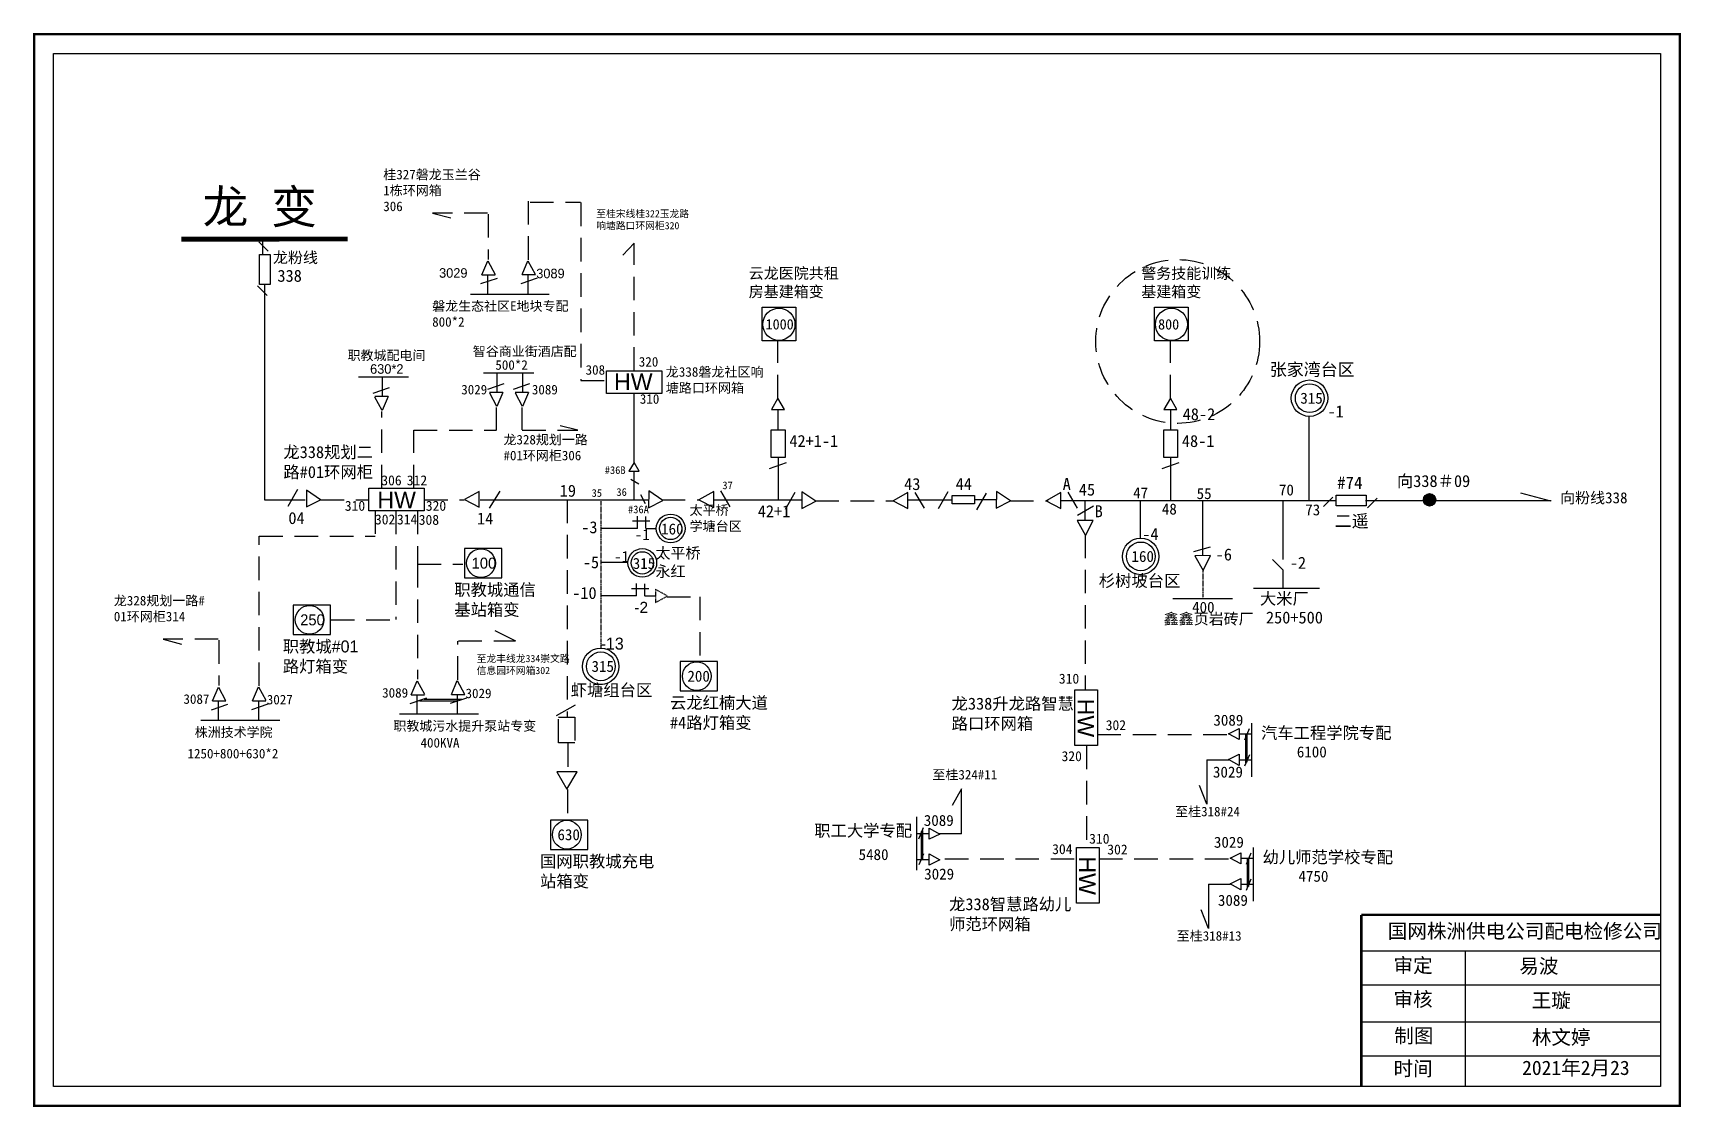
# Model space of a CAD drawing. Extents: x 0 to 344, y 0 to 224.
import ezdxf

# ---------------------------------------------------------------- set-up
doc = ezdxf.new("R2010")
doc.units = 0
doc.header["$LTSCALE"] = 0.774411
for name, pattern in [('ACAD_ISO02W100', [15, 12, -3]), ('DASHED2', [9.525, 6.35, -3.175]), ('HIDDEN2', [0.1875, 0.125, -0.0625])]:
    doc.linetypes.add(name, pattern=pattern)
doc.layers.get('0').update_dxf_attribs({"linetype": 'CONTINUOUS'})
doc.layers.add('0-RefEdit0', color=7, linetype='CONTINUOUS')
doc.styles.get("Standard").update_dxf_attribs({"font": '', "height": 2.5})
doc.styles.add('STYLE1', font='', dxfattribs={"height": 2.6})
doc.styles.add('字体', font='simkai_0.ttf', dxfattribs={"height": 2.5})
doc.styles.get('Standard').set_extended_font_data('SimSun')
doc.styles.get('STYLE1').set_extended_font_data('SimSun')

msp = doc.modelspace()

# ---------------------------------------------------------------- hatches: boundary and pattern name
at = {"linetype": 'Continuous'}
h = msp.add_hatch(dxfattribs=at)
h.set_pattern_fill('SACNCR', color=0, style=0)
h.set_pattern_definition([(45, (68.9952, 18.1812), (-1.683798, 1.683798), []), (45, (70.679, 18.1812), (-1.683798, 1.683798), [0, -2.38125])])
edge = h.paths.add_edge_path()
edge.add_arc((291.69, 126.76), 1.3, 0, 360)
h = msp.add_hatch(color=0, dxfattribs=at)
edge = h.paths.add_edge_path()
edge.add_arc((291.69, 126.76), 1.3, 0, 360)

# ---------------------------------------------------------------- linework, layer by layer
at = {"linetype": 'DASHED2'}
for p, q in [((94.81, 186.68), (83.29, 186.68)), ((83.29, 186.68), (87.13, 185.69)), ((94.94, 186.49), (94.94, 177.01)), ((103.37, 176.93), (103.37, 189.22)), ((155.48, 148), (155.48, 159.93)), ((237.52, 147.99), (237.52, 159.93)), ((71.3, 124.61), (71.3, 119.16)), ((75.65, 124.48), (75.65, 101.79)), ((80.15, 124.48), (80.15, 113.32)), ((81.54, 126.77), (89.88, 126.77)), ((131.2, 126.77), (139.16, 126.77)), ((163.27, 126.54), (179.73, 126.54)), ((204, 126.58), (211.96, 126.58)), ((47.05, 87.88), (47.05, 119.16)), ((47.08, 119.16), (71.3, 119.16)), ((219.69, 119.53), (219.69, 86.91)), ((80.15, 113.32), (89.65, 113.32)), ((80.16, 113.34), (80.16, 89.26)), ((132.3, 106.51), (139.17, 106.51)), ((139.17, 106.51), (139.17, 93.26)), ((62.04, 101.71), (75.77, 101.71)), ((38.49, 97.63), (26.98, 97.63)), ((26.98, 97.63), (30.82, 96.64)), ((38.63, 97.44), (38.63, 87.96)), ((88.58, 89.18), (88.58, 97.26)), ((222.26, 77.74), (249.94, 77.74)), ((220, 75.41), (220, 54.07)), ((222.59, 51.76), (250.27, 51.76)), ((217.42, 51.67), (189.04, 51.67))]:
    msp.add_line(p, q, dxfattribs=at)
at = {"color": 7, "linetype": 'DASHED2'}
for p, q in [((103.69, 188.97), (114.21, 189.01)), ((114.27, 188.88), (114.27, 151.73)), ((114.27, 151.73), (119.28, 151.73)), ((111.42, 126.81), (111.42, 81.48)), ((88.71, 97.33), (100.64, 97.33)), ((100.71, 97.26), (96.35, 99.37)), ((113.13, 83.88), (109.12, 81.66)), ((111.56, 75.86), (111.56, 69.94)), ((111.48, 66.2), (111.48, 60.07))]:
    msp.add_line(p, q, dxfattribs=at)
at = {"linetype": 'Continuous'}
for p, q in [((48.93, 178.72), (46.95, 180.7)), ((93.61, 173.79), (94.85, 176.7)), ((94.85, 176.7), (96.37, 173.87)), ((102, 173.84), (103.24, 176.75)), ((103.24, 176.75), (104.76, 173.92)), ((93.41, 171.95), (96.85, 173.11)), ((93.61, 173.79), (96.41, 173.79)), ((94.88, 169.78), (94.88, 173.82)), ((101.8, 172), (105.24, 173.16)), ((102, 173.84), (104.8, 173.84)), ((103.27, 169.83), (103.27, 173.87)), ((48.69, 169.49), (46.71, 171.47)), ((48.18, 171.72), (48.18, 126.69)), ((91.19, 169.78), (107.68, 169.78)), ((153.74, 133.31), (157.29, 134.58)), ((155.61, 126.68), (155.61, 135.56)), ((235.77, 133.3), (239.32, 134.57)), ((237.64, 126.67), (237.64, 135.55)), ((159.02, 128.3), (157.02, 124.77)), ((184.12, 128.32), (186.08, 125.02)), ((190.98, 128.44), (188.98, 124.92)), ((198.98, 128.19), (196.98, 124.67)), ((216.1, 128.34), (218.06, 125.04)), ((317.02, 126.51), (310.76, 128.17)), ((48.22, 126.77), (56.67, 126.77)), ((93.25, 126.77), (128.41, 126.77)), ((182.65, 126.77), (191.9, 126.77)), ((196.5, 126.83), (201.12, 126.83)), ((214.74, 126.66), (272.18, 126.66)), ((218.11, 123.54), (221.41, 125.51)), ((219.61, 126.67), (219.61, 122.49)), ((261.01, 126.7), (261.01, 114.29)), ((271.48, 127.32), (269.49, 125.35)), ((278.31, 126.66), (317.1, 126.66)), ((280.71, 127.09), (278.73, 125.11)), ((258.84, 114.29), (261.01, 112.12)), ((261.01, 112.12), (261.01, 108.38)), ((254.89, 108.33), (268.7, 108.33)), ((37.29, 84.74), (38.53, 87.65)), ((38.53, 87.65), (40.05, 84.82)), ((45.68, 84.79), (46.92, 87.7)), ((46.92, 87.7), (48.44, 84.87)), ((78.83, 86.04), (80.07, 88.95)), ((80.07, 88.95), (81.59, 86.13)), ((87.22, 86.09), (88.46, 89)), ((88.46, 89), (89.98, 86.18)), ((88.48, 82.09), (88.48, 86.13)), ((37.1, 82.9), (40.53, 84.06)), ((37.29, 84.74), (40.09, 84.74)), ((38.56, 80.73), (38.56, 84.77)), ((45.49, 82.95), (48.92, 84.11)), ((45.68, 84.79), (48.48, 84.79)), ((46.95, 80.78), (46.95, 84.82)), ((78.63, 84.21), (82.07, 85.36)), ((78.83, 86.04), (81.63, 86.04)), ((80.09, 82.04), (80.09, 86.08)), ((87.02, 84.26), (90.46, 85.41)), ((87.22, 86.09), (90.02, 86.09)), ((34.87, 80.73), (51.36, 80.73)), ((76.41, 82.03), (92.89, 82.03)), ((254.46, 80.07), (254.46, 68.91)), ((251.91, 77.87), (254.45, 77.87)), ((251.94, 72.45), (254.49, 72.45)), ((193.87, 66.39), (191.87, 62.86)), ((184.52, 49.34), (184.52, 60.51)), ((187.03, 56.96), (184.49, 56.96)), ((252.24, 51.88), (254.79, 51.88)), ((254.79, 54.09), (254.79, 42.92)), ((187.07, 51.55), (184.52, 51.55)), ((252.27, 46.47), (254.82, 46.47)), ((277.45, 32.53), (339.82, 32.53)), ((299.1, 32.52), (299.1, 4.19)), ((277.45, 25.43), (339.82, 25.43)), ((277.45, 17.68), (339.82, 17.68)), ((277.45, 10.57), (339.82, 10.57))]:
    msp.add_line(p, q, dxfattribs=at)
at = {"linetype": 'ACAD_ISO02W100'}
msp.add_line((47.84, 178.12), (47.85, 181.2), dxfattribs=at)
at = {"color": 0, "linetype": 'Continuous'}
for p, q in [((78.26, 152.39), (67.78, 152.39)), ((72.76, 152.35), (72.76, 148.31)), ((104.44, 153.23), (93.96, 153.23)), ((96.74, 153.2), (96.74, 149.16)), ((102.09, 153.2), (102.09, 149.16)), ((74.22, 150.16), (70.78, 149.01)), ((74.02, 148.33), (71.22, 148.33)), ((72.78, 145.42), (71.26, 148.25)), ((74.02, 148.33), (72.78, 145.42)), ((98.2, 151.01), (94.76, 149.85)), ((98, 149.17), (95.2, 149.17)), ((96.76, 146.26), (95.24, 149.09)), ((98, 149.17), (96.76, 146.26)), ((103.56, 151.01), (100.12, 149.85)), ((103.36, 149.17), (100.56, 149.17)), ((102.12, 146.26), (100.6, 149.09)), ((103.36, 149.17), (102.12, 146.26)), ((113.63, 141.34), (109.98, 142.23)), ((266.51, 126.66), (266.51, 144.14)), ((55.04, 128.93), (53.04, 125.4)), ((97.34, 128.55), (95.14, 125.02)), ((143.48, 128.63), (145.45, 125.33)), ((142.12, 126.77), (160.44, 126.77)), ((125.1, 122.36), (128.69, 122.36)), ((126.11, 120.8), (126.11, 123.39)), ((127.87, 120.79), (127.87, 123.32)), ((124.88, 108.25), (128.48, 108.25)), ((125.9, 106.68), (125.9, 109.27)), ((127.65, 106.67), (127.65, 109.2)), ((253.24, 77.71), (253.24, 71.78)), ((253.49, 77.88), (253.49, 71.94)), ((245.14, 72.45), (245.14, 63.16)), ((193.84, 56.96), (193.84, 66.25)), ((245.14, 63.16), (243.59, 67.06)), ((185.49, 51.54), (185.49, 57.47)), ((185.74, 51.7), (185.74, 57.64)), ((253.57, 51.73), (253.57, 45.79)), ((253.82, 51.89), (253.82, 45.96)), ((245.47, 46.47), (245.47, 37.18)), ((245.47, 37.18), (243.92, 41.08))]:
    msp.add_line(p, q, dxfattribs=at)
at = {"color": 0, "linetype": 'DASHED2'}
for p, q in [((72.68, 129.2), (72.68, 145.24)), ((96.66, 141.4), (96.66, 146.08)), ((102.02, 141.4), (102.02, 146.08)), ((79.36, 129.19), (79.36, 141.34)), ((79.36, 141.34), (96.66, 141.34)), ((102.04, 141.34), (113.63, 141.34)), ((59.88, 126.77), (69.94, 126.77)), ((245.14, 72.45), (249.76, 72.45)), ((193.84, 56.96), (189.21, 56.96)), ((245.47, 46.47), (250.09, 46.47))]:
    msp.add_line(p, q, dxfattribs=at)
at = {"color": 0, "linetype": 'ByBlock', "ltscale": 2}
for p, q in [((155.47, 145.66), (155.48, 141.47)), ((237.51, 145.66), (237.51, 141.46))]:
    msp.add_line(p, q, dxfattribs=at)
at = {"color": 7}
for p, q in [((244.23, 126.39), (244.24, 115.16)), ((238.04, 106.17), (250.48, 106.17)), ((80.54, 84.74), (88.49, 84.74)), ((81.52, 85.1), (89.43, 85.1))]:
    msp.add_line(p, q, dxfattribs=at)
at = {"color": 0}
for p, q in [((126.11, 120.81), (118.66, 120.81)), ((125.9, 106.69), (118.44, 106.69))]:
    msp.add_line(p, q, dxfattribs=at)
at = {"color": 7, "linetype": 'ByBlock', "ltscale": 2}
msp.add_line((242.44, 115.94), (245.87, 116.96), dxfattribs=at)
at = {"color": 7, "linetype": 'Continuous'}
for p, q in [((249.64, 77.9), (251.88, 79.01)), ((251.88, 76.65), (249.64, 77.9)), ((251.88, 79.01), (251.88, 76.65)), ((253.99, 78.89), (252.99, 76.53)), ((249.68, 72.48), (251.91, 73.6)), ((251.91, 71.24), (249.68, 72.48)), ((251.91, 73.6), (251.91, 71.24)), ((254.02, 73.47), (253.03, 71.12)), ((184.95, 55.94), (185.94, 58.3)), ((187.06, 58.17), (189.3, 56.93)), ((187.06, 55.82), (187.06, 58.17)), ((189.3, 56.93), (187.06, 55.82)), ((184.99, 50.53), (185.98, 52.88)), ((187.1, 52.76), (189.33, 51.52)), ((187.1, 50.4), (187.1, 52.76)), ((249.98, 51.91), (252.21, 53.03)), ((252.21, 50.67), (249.98, 51.91)), ((252.21, 53.03), (252.21, 50.67)), ((254.32, 52.9), (253.33, 50.55)), ((189.33, 51.52), (187.1, 50.4)), ((250.01, 46.5), (252.25, 47.61)), ((252.25, 45.26), (250.01, 46.5)), ((252.25, 47.61), (252.25, 45.26)), ((254.36, 47.49), (253.36, 45.13))]:
    msp.add_line(p, q, dxfattribs=at)
at = {"linetype": 'Continuous', "const_width": 0.5}
msp.add_lwpolyline([(0.02, 224.09), (344, 224.09), (344, 0.12), (0.02, 0.12)], close=True, dxfattribs=at)
at = {"linetype": 'Continuous'}
for points in [[(4.07, 220.04), (339.95, 220.04), (339.95, 4.17), (4.07, 4.17)], [(49.32, 178.01), (49.32, 171.76), (47.1, 171.76), (47.1, 178.01)], [(152.18, 167.02), (159.21, 167.02), (159.21, 160), (152.18, 160)], [(234.22, 167.01), (241.25, 167.01), (241.25, 159.99), (234.22, 159.99)], [(154.08, 135.61), (154.08, 141.43), (156.99, 141.43), (156.99, 135.61)], [(236.11, 135.6), (236.11, 141.42), (239.02, 141.42), (239.02, 135.6)], [(191.91, 127.7), (196.54, 127.7), (196.54, 125.94), (191.91, 125.94)], [(272.18, 127.71), (278.44, 127.71), (278.44, 125.49), (272.18, 125.49)]]:
    msp.add_lwpolyline(points, close=True, dxfattribs=at)
for points, const_width in [([(65.54, 181.27), (30.81, 181.24)], 1), ([(277.42, 40.03), (277.42, 4.31)], 0.5), ([(277.45, 40.03), (339.82, 40.03)], 0.5)]:
    msp.add_lwpolyline(points, dxfattribs=dict(at, const_width=const_width))
at = {"color": 7, "linetype": 'DASHED2'}
msp.add_lwpolyline([(125.42, 153.73), (125.42, 180.4), (123.04, 177.89)], dxfattribs=at)
at = {"color": 0, "linetype": 'Continuous'}
for points in [[(119.62, 153.73), (131.22, 153.73), (131.22, 149), (119.62, 149)], [(69.94, 129.2), (81.54, 129.2), (81.54, 124.48), (69.94, 124.48)], [(222.27, 87.04), (222.27, 75.44), (217.55, 75.44), (217.55, 87.04)], [(222.6, 54.08), (222.6, 42.47), (217.88, 42.47), (217.88, 54.08)]]:
    msp.add_lwpolyline(points, close=True, dxfattribs=at)
at = {"color": 7, "linetype": 'Continuous'}
for points in [[(125.42, 134.58), (125.42, 149)], [(124.72, 131.07), (126.42, 130.13)], [(125.42, 126.77), (125.42, 132.74)], [(126.79, 127.91), (127.7, 126.03)]]:
    msp.add_lwpolyline(points, dxfattribs=at)
at = {"color": 0}
for points in [[(155.48, 148.05), (154.11, 145.68), (156.84, 145.68)], [(237.51, 148.04), (236.15, 145.68), (238.88, 145.68)], [(59.88, 126.77), (56.95, 128.78), (56.92, 125.28)], [(131.4, 126.62), (128.47, 128.63), (128.43, 125.13)], [(142.08, 128.49), (138.98, 126.77), (142.09, 125.18)]]:
    msp.add_lwpolyline(points, close=True, dxfattribs=at)
at = {"color": 7, "linetype": 'Continuous'}
msp.add_lwpolyline([(125.42, 134.58), (124.35, 132.74), (126.49, 132.74)], close=True, dxfattribs=at)
at = {"color": 7}
for points in [[(93.06, 128.54), (89.96, 126.82), (93.07, 125.22)], [(242.61, 115.1), (244.33, 112), (245.92, 115.12)]]:
    msp.add_lwpolyline(points, close=True, dxfattribs=at)
for points in [[(163.41, 126.46), (160.49, 128.46), (160.45, 124.96)], [(182.64, 128.27), (179.54, 126.55), (182.65, 124.95)], [(204.08, 126.53), (201.16, 128.53), (201.12, 125.04)], [(214.62, 128.29), (211.52, 126.57), (214.64, 124.98)], [(218.03, 122.44), (219.74, 119.34), (221.34, 122.45)]]:
    msp.add_lwpolyline(points, close=True)
at = {"color": 7, "linetype": 'DASHED2'}
for points in [[(109.6, 81.38), (113.06, 81.38), (113.06, 75.99), (109.6, 75.99)], [(111.39, 66.3), (113.49, 69.93), (109.29, 69.93)]]:
    msp.add_lwpolyline(points, close=True, dxfattribs=at)
at = {"color": 1, "linetype": 'DASHED2'}
msp.add_circle((239.05, 159.86), 17.12, dxfattribs=at)
at = {"linetype": 'Continuous'}
for centre in [(155.69, 163.45), (237.73, 163.44)]:
    msp.add_circle(centre, 3.36, dxfattribs=at)
at = {"color": 7}
for centre, radius in [((266.59, 148.01), 3.81), ((266.63, 148.01), 3), ((231.3, 114.94), 3.81), ((231.33, 114.95), 3), ((118.44, 91.97), 3.81), ((118.47, 91.97), 3)]:
    msp.add_circle(centre, radius, dxfattribs=at)
at = {"color": 0, "linetype": 'Continuous'}
msp.add_circle((291.69, 126.76), 1.3, dxfattribs=at)
at = {"color": 0}
for centre, radius in [((133.06, 120.79), 3), ((133.06, 120.79), 2.33), ((93.42, 113.54), 3), ((127.13, 113.59), 3), ((127.13, 113.59), 2.33), ((57.59, 101.69), 3), ((138.51, 89.92), 3), ((111.36, 56.79), 3)]:
    msp.add_circle(centre, radius, dxfattribs=at)
at = {"layer": '0-RefEdit0', "color": 7, "linetype": 'HIDDEN2', "ltscale": 2}
for p, q in [((118.55, 95.77), (118.57, 126.64)), ((244.26, 111.91), (244.26, 106.33))]:
    msp.add_line(p, q, dxfattribs=at)
at = {"layer": '0-RefEdit0', "color": 0, "ltscale": 2}
for p, q in [((231.22, 126.54), (231.22, 118.83)), ((118.57, 113.76), (124.08, 113.76))]:
    msp.add_line(p, q, dxfattribs=at)
at = {"layer": '0-RefEdit0', "color": 0, "linetype": 'ByBlock', "ltscale": 2}
for p, q in [((127.94, 120.81), (130.08, 120.81)), ((127.72, 106.69), (129.86, 106.69))]:
    msp.add_line(p, q, dxfattribs=at)
at = {"layer": '0-RefEdit0', "color": 0, "linetype": 'HIDDEN2', "ltscale": 2}
for p, q in [((132.35, 106.67), (129.88, 108.07)), ((129.88, 108.07), (129.88, 105.29)), ((129.88, 105.29), (132.35, 106.67))]:
    msp.add_line(p, q, dxfattribs=at)
at = {"layer": '0-RefEdit0', "color": 0, "linetype": 'ByBlock', "ltscale": 2}
for points in [[(97.78, 110.46), (97.78, 116.6), (89.99, 116.6), (89.99, 110.46)], [(61.95, 98.61), (61.95, 104.75), (54.16, 104.75), (54.16, 98.61)], [(142.87, 86.84), (142.87, 92.98), (135.08, 92.98), (135.08, 86.84)], [(115.72, 53.71), (115.72, 59.85), (107.93, 59.85), (107.93, 53.71)]]:
    msp.add_lwpolyline(points, close=True, dxfattribs=at)

# ---------------------------------------------------------------- texts
at = {"linetype": 'Continuous', "style": 'STYLE1'}
for s, p in [('张家湾台区', (258.29, 152.71)), ('#74', (272.36, 129.04)), ('二遥', (271.87, 121.04))]:
    msp.add_text(s, height=2.6, dxfattribs=at).set_placement(p)
at = {"linetype": 'Continuous'}
for s, height, p in [('48-2', 2.5, (240.08, 143.42)), ('-1', 2.5, (270.34, 143.99)), ('42+1-1', 2.5, (157.87, 137.82)), ('48-1', 2.5, (239.91, 137.81)), ('306', 2.085, (72.58, 129.8)), ('312', 2.085, (77.91, 129.8)), ('43', 2.5, (181.86, 128.82)), ('44', 2.5, (192.63, 128.85)), ('A', 2.5, (215, 128.83)), ('向338＃09', 2.5, (284.86, 129.45)), ('19', 2.5, (109.88, 127.42)), ('45', 2.5, (218.38, 127.66)), ('04', 2.5, (53.16, 121.71)), ('310', 2.085, (64.95, 124.48)), ('320', 2.085, (81.88, 124.48)), ('14', 2.5, (92.6, 121.62)), ('42+1', 2.5, (151.27, 123.14)), ('B', 2.5, (221.69, 123.13)), ('302', 2.085, (71.25, 121.63)), ('314', 2.085, (75.85, 121.63)), ('308', 2.085, (80.4, 121.55)), ('-2', 2.5, (262.47, 112.36)), ('250+500', 2.5, (257.49, 100.93)), ('310', 2.085, (214.2, 88.36)), ('302', 2.085, (223.99, 78.64)), ('320', 2.085, (214.76, 72.16)), ('310', 2.085, (220.53, 54.91)), ('304', 2.085, (212.8, 52.73)), ('302', 2.085, (224.32, 52.66))]:
    msp.add_text(s, height=height, dxfattribs=at).set_placement(p)
at = {"color": 0, "attachment_point": 1}
for s, insert, char_height, width in [('桂327磐龙玉兰谷1栋环网箱\\P306', (72.99, 195.75), 1.9941, 20.335), ('至桂宋线桂322玉龙路响塘路口环网柜320', (117.5, 187.32), 1.5, 20.2741), ('{\\f\uffbfﾬￌﾣﾤ_GB2312|b0|i0|c134|p49;3029}', (84.66, 175.18), 1.9941, 8.7446), ('{\\f\uffbfﾬￌﾣﾤ_GB2312|b0|i0|c134|p49;3089}', (104.97, 175.07), 1.9941, 8.7446), ('{\\f\uffbfﾬￌﾣﾤ_GB2312|b0|i0|c134|p49;630*2}', (70.24, 155.11), 1.9941, 22.9595), ('{\\fKaiTi_GB2312|b0|i0|c134|p49;500*2}', (96.42, 155.95), 1.9941, 22.9595), ('龙338磐龙社区响塘路口环网箱', (132.04, 154.5), 2, 22.4004), ('{\\fKaiTi_GB2312|b0|i0|c134|p49;3029}', (89.29, 150.8), 1.9941, 22.9595), ('{\\fKaiTi_GB2312|b0|i0|c134|p49;3089}', (104.05, 150.8), 1.9941, 22.9595), ('太平桥\\P学塘台区', (137.01, 125.62), 2, 16.2661), ('-1', (125.57, 120.65), 2.3, 4.8377), ('{\\f\uffbfﾬￌﾣﾤ_GB2312|b0|i0|c134|p49;太平桥\\P永红}', (129.89, 116.8), 2.3, 16.2661), ('{\\f\uffbfﾬￌﾣﾤ_GB2312|b0|i0|c134|p49;100}', (91.47, 114.69), 2.3, 4.8377), ('-1', (121.23, 116.06), 2.3, 4.8377), ('龙328规划一路#\\P01环网柜314', (16.67, 106.7), 1.994, 35.6612), ('{\\fArial|b0|i0|c0|p32;-2}', (125.48, 105.45), 2.3, 4.8377), ('{\\f\uffbfﾬￌﾣﾤ_GB2312|b0|i0|c134|p49;250}', (55.63, 102.84), 2.3, 4.8377), ('{\\fKaiTi_GB2312|b0|i0|c134|p49;200}', (136.56, 91.07), 2.3, 4.8377), ('3089', (72.76, 87.44), 1.994, 8.7446), ('3029', (90.19, 87.32), 1.994, 8.7446), ('3087', (31.23, 86.13), 1.994, 8.7446), ('3027', (48.65, 86.02), 1.994, 8.7446), ('400KVA', (80.78, 77), 1.994, 22.9595), ('1250+800+630*2', (32.07, 74.73), 1.9941, 22.9595), ('{\\fKaiTi_GB2312|b0|i0|c134|p49;630}', (109.4, 57.94), 2.3, 4.8377)]:
    msp.add_mtext(s, dxfattribs=dict(at, insert=insert, char_height=char_height, width=width))
at = {"linetype": 'Continuous', "attachment_point": 1, "style": '字体'}
for s, insert, char_height, width in [('龙 变', (35.24, 191.52), 7, 28.4432), ('大米厂', (256.21, 107.39), 2.5, 13.9826), ('国网株洲供电公司配电检修公司', (282.95, 38.14), 3, 82.0179), ('审定', (284.15, 30.97), 3, 23.4615), ('{\\fSimSun|b0|i0|c134|p2;易波}', (310.43, 30.83), 3, 23.4615), ('审核', (284.15, 23.91), 3, 23.4615), ('{\\fSimSun|b0|i0|c134|p2;王璇}', (313.02, 23.66), 3, 33.0539), ('制图', (284.31, 16.28), 3, 23.4615), ('时间', (284.15, 9.4), 3, 23.4615)]:
    msp.add_mtext(s, dxfattribs=dict(at, insert=insert, char_height=char_height, width=width))
at = {"color": 0, "linetype": 'Continuous', "attachment_point": 1}
for s, insert, char_height, width in [('{\\f\uffbfﾬￌﾣﾤ_GB2312|b0|i0|c134|p49;龙粉线}', (49.93, 178.56), 2.3, 13.5777), ('338', (50.87, 174.84), 2.5, 5.6554), ('向粉线338', (318.96, 128.35), 2.3, 38.1289)]:
    msp.add_mtext(s, dxfattribs=dict(at, insert=insert, char_height=char_height, width=width))
at = {"color": 7, "attachment_point": 1}
for s, insert, char_height, width in [('云龙医院共租房基建箱变', (149.38, 175.27), 2.3, 20.3567), ('警务技能训练基建箱变', (231.42, 175.26), 2.3, 20.3567), ('320', (126.4, 156.62), 2, 5.3612), ('308', (115.28, 154.92), 2, 5.3612), ('310', (126.61, 148.85), 2, 5.3612), ('315', (264.67, 149.16), 2.3, 4.8377), ('47', (229.72, 129.36), 2.3, 16.4292), ('55', (243, 129.23), 2.3, 16.4292), ('70', (260.2, 129.99), 2.3, 16.4292), ('48', (235.73, 126), 2.3, 16.4292), ('73', (265.69, 125.83), 2.3, 16.4292), ('-3', (114.37, 122.29), 2.5, 5.3612), ('-4', (231.64, 120.86), 2.5, 5.3612), ('-5', (114.7, 114.98), 2.5, 5.3612), ('160', (229.38, 116.1), 2.3, 4.8377), ('-6', (246.99, 116.6), 2.5, 5.6703), ('{\\f\uffbfﾬￌﾣﾤ_GB2312|b0|i0|c134|p49;职教城通信基站箱变}', (87.83, 109.23), 2.5, 18.787), ('-10', (112.48, 108.55), 2.5, 5.3612), ('{\\f\uffbfﾬￌﾣﾤ_GB2312|b0|i0|c134|p49;鑫鑫页岩砖厂}', (236.11, 103.05), 2.3, 21.711), ('400', (242.05, 105.47), 2.3, 16.4292), ('{\\f\uffbfﾬￌﾣﾤ_GB2312|b0|i0|c134|p49;职教城#01路灯箱变}', (51.99, 97.38), 2.5, 18.787), ('{\\f\uffbfﾬￌﾣﾤ_GB2312|b0|i0|c134|p49;-13}', (118.42, 97.97), 2.5, 5.3612), ('至龙丰线龙334崇文路信息园环网箱302', (92.51, 94.35), 1.5, 19.9518), ('315', (116.52, 93.12), 2.3, 4.8377), ('{\\f\uffbfﾬￌﾣﾤ_GB2312|b0|i0|c134|p49;虾塘组台区}', (112.17, 88.26), 2.5, 19.9518), ('{\\fKaiTi_GB2312|b0|i0|c134|p49;云龙红楠大道#4路灯箱变}', (132.92, 85.61), 2.5, 21.5238), ('{\\fKaiTi_GB2312|b0|i0|c134|p49;国网职教城充电站箱变}', (105.76, 52.48), 2.5, 25.1434)]:
    msp.add_mtext(s, dxfattribs=dict(at, insert=insert, char_height=char_height, width=width))
at = {"char_height": 1.989, "attachment_point": 1, "style": '字体'}
for s, insert, width in [('{\\fSimSun|b0|i0|c134|p2;\\C7;磐龙生态社区E地块专配\\P800*2}', (83.22, 168.26), 29.7156), ('株洲技术学院', (33.58, 79.21), 29.7156), ('职教城污水提升泵站专变', (75.11, 80.51), 32.0815)]:
    msp.add_mtext(s, dxfattribs=dict(at, insert=insert, width=width))
at = {"linetype": 'Continuous', "char_height": 2.162, "width": 4.8915, "attachment_point": 1}
for s, insert in [('1000', (152.9, 164.54)), ('800', (234.94, 164.53))]:
    msp.add_mtext(s, dxfattribs=dict(at, insert=insert))
at = {"color": 0, "attachment_point": 1, "style": '字体'}
for s, insert, char_height, width in [('智谷商业街酒店配', (91.71, 158.8), 1.989, 29.7156), ('职教城配电间', (65.53, 157.96), 1.989, 29.7156), ('{\\fSimSun|b0|i0|c134|p2;龙338规划二路#01环网柜}', (52.11, 138), 2.5, 20.5471), ('龙328规划一路#01环网柜306', (98.12, 140.34), 1.989, 21.4699), ('{\\fSimSun|b0|i0|c134|p2;龙}338{\\fSimSun|b0|i0|c134|p2;升龙路智慧路口环网箱}', (191.78, 85.43), 2.5, 25.543), ('{\\fSimSun|b0|i0|c134|p2;汽车工程学院专配}', (256.45, 79.32), 2.5, 29.4301), ('{\\fSimSun|b0|i0|c134|p2;至桂324#11}', (187.78, 70.33), 1.989, 21.4699), ('{\\fSimSun|b0|i0|c134|p2;至桂318#24}', (238.51, 62.62), 1.989, 21.4699), ('{\\fSimSun|b0|i0|c134|p2;职工大学专配}', (163.07, 58.9), 2.5, 25.9796), ('{\\fSimSun|b0|i0|c134|p2;幼儿师范学校专配}', (256.78, 53.34), 2.5, 29.4301), ('{\\fSimSun|b0|i0|c134|p2;龙}338{\\fSimSun|b0|i0|c134|p2;智慧路幼儿师范环网箱}', (191.25, 43.51), 2.5, 25.543), ('{\\fSimSun|b0|i0|c134|p2;至桂318#13}', (238.85, 36.63), 1.989, 21.4699)]:
    msp.add_mtext(s, dxfattribs=dict(at, insert=insert, char_height=char_height, width=width))
at = {"color": 1, "linetype": 'Continuous', "char_height": 3.4621, "width": 37.345, "attachment_point": 1}
for insert in [(121.23, 153.2), (71.76, 128.49)]:
    msp.add_mtext('{\\fArial|b0|i0|c0|p32;\\C256;HW}', dxfattribs=dict(at, insert=insert))
at = {"color": 7, "true_color": 0xffffff, "attachment_point": 1}
for s, insert, char_height, width in [('#36B', (119.29, 133.78), 1.6, 3.4966), ('35', (116.54, 129), 1.6, 3.4966), ('36', (121.72, 129.2), 1.6, 3.4966), ('37', (143.87, 130.6), 1.6, 3.4966), ('#36A', (124.15, 125.57), 1.6, 3.4966), ('160', (131.06, 121.83), 2.3, 4.8377), ('315', (125.13, 114.63), 2.3, 4.8377)]:
    msp.add_mtext(s, dxfattribs=dict(at, insert=insert, char_height=char_height, width=width))
at = {"attachment_point": 1}
for s, insert, char_height, width in [('{\\f\uffbfﾬￌﾣﾤ_GB2312|b0|i0|c134|p49;杉树坡台区}', (222.55, 111.1), 2.5, 19.9518), ('3089', (246.5, 81.87), 2.3, 16.116), ('6100', (263.94, 75.24), 2.3, 16.116), ('3029', (246.41, 71.03), 2.3, 16.116), ('3089', (185.97, 60.92), 2.3, 16.116), ('3029', (246.61, 56.36), 2.3, 16.116), ('5480', (172.34, 53.79), 2.3, 16.116), ('3029', (186.05, 49.72), 2.3, 16.116), ('4750', (264.28, 49.26), 2.3, 16.116), ('3089', (247.45, 44.22), 2.3, 16.116)]:
    msp.add_mtext(s, dxfattribs=dict(at, insert=insert, char_height=char_height, width=width))
at = {"color": 1, "linetype": 'Continuous', "char_height": 3.4621, "width": 37.345, "attachment_point": 1, "rotation": 270}
for insert in [(221.56, 85.22), (221.89, 52.26)]:
    msp.add_mtext('{\\fArial|b0|i0|c0|p32;\\C256;HW}', dxfattribs=dict(at, insert=insert))
at = {"color": 7, "linetype": 'Continuous', "true_color": 0xffffff, "char_height": 3, "attachment_point": 1, "style": '字体'}
for s, insert, width in [('{\\fSimSun|b0|i0|c134|p2;林文婷}', (313.06, 15.95), 23.4615), ('{\\fSimSun|b0|i0|c134|p2;2021年2月23}', (311.03, 9.57), 30.5813)]:
    msp.add_mtext(s, dxfattribs=dict(at, insert=insert, width=width))

doc.saveas('drawing.dxf')
